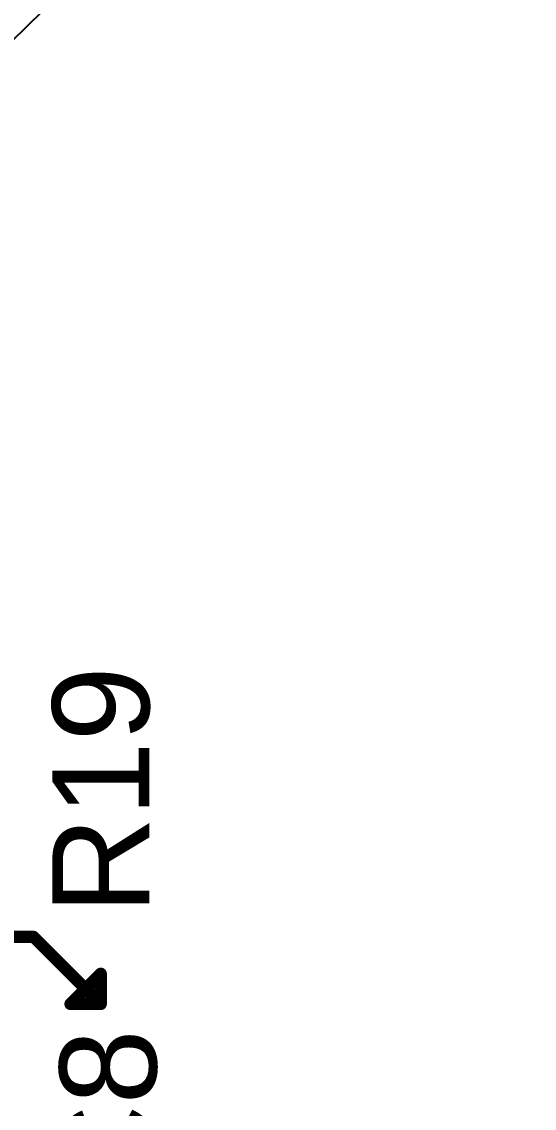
# Model space of a CAD drawing. Header units: inches. Extents: x -7 to 5163, y -3 to 5149.
# Drawn here: x 34.81 to 40.18, y 128.51 to 139.91 of the extents above; entities that cross this region are included whole.
import ezdxf

# ---------------------------------------------------------------- set-up
doc = ezdxf.new("R2010")
doc.units = ezdxf.units.IN
doc.layers.add('Top Overlay', color=2, linetype='Continuous')
doc.layers.add('Top Solder', color=216, linetype='Continuous')
doc.styles.add('Arial', font='', dxfattribs={"height": 0.2})
doc.styles.get('Arial').set_extended_font_data('Arial')

# ---------------------------------------------------------------- blocks, each defined once
blk = doc.blocks.new('10_VQFN_HR__3_3__4')
at = {"layer": 'Top Solder'}
blk.add_line((1.024, -0.475), (-5134.645, -5016.903), dxfattribs=at)

msp = doc.modelspace()

# ---------------------------------------------------------------- linework, layer by layer
at = {"layer": 'Top Overlay', "const_width": 0.127}
for points in [[(32.944, 130.309), (34.931, 130.309)], [(34.931, 130.309), (35.636, 129.604)], [(35.48, 129.766), (35.636, 129.922)], [(35.636, 129.604), (35.636, 129.922)], [(35.318, 129.604), (35.475, 129.761)], [(35.318, 129.604), (35.636, 129.604)]]:
    msp.add_lwpolyline(points, dxfattribs=at)
at = {"layer": 'Top Overlay', "const_width": 0.0635}
for points in [[(34.9, 130.309, 1), (34.963, 130.309, 1)], [(34.9, 130.309, 1), (34.963, 130.309, 1)], [(35.604, 129.922, 1), (35.668, 129.922, 1)], [(35.604, 129.922, 1), (35.668, 129.922, 1)], [(35.443, 129.761, 1), (35.506, 129.761, 1)], [(35.448, 129.766, 1), (35.511, 129.766, 1)], [(35.286, 129.604, 1), (35.35, 129.604, 1)], [(35.286, 129.604, 1), (35.35, 129.604, 1)], [(35.604, 129.604, 1), (35.668, 129.604, 1)], [(35.604, 129.604, 1), (35.668, 129.604, 1)], [(35.604, 129.604, 1), (35.668, 129.604, 1)]]:
    msp.add_lwpolyline(points, format="xyb", close=True, dxfattribs=at)

# ---------------------------------------------------------------- block references
at = {"rotation": 180}
msp.add_blockref('10_VQFN_HR__3_3__4', (28.128, 131.809), dxfattribs=at)

# ---------------------------------------------------------------- texts
at = {"layer": 'Top Overlay', "style": 'Arial'}
for s, p in [('R19', (36.144, 130.544)), ('C8', (36.22, 127.525))]:
    msp.add_text(s, height=1.016, rotation=90, dxfattribs=at).set_placement(p)

doc.saveas('drawing.dxf')
